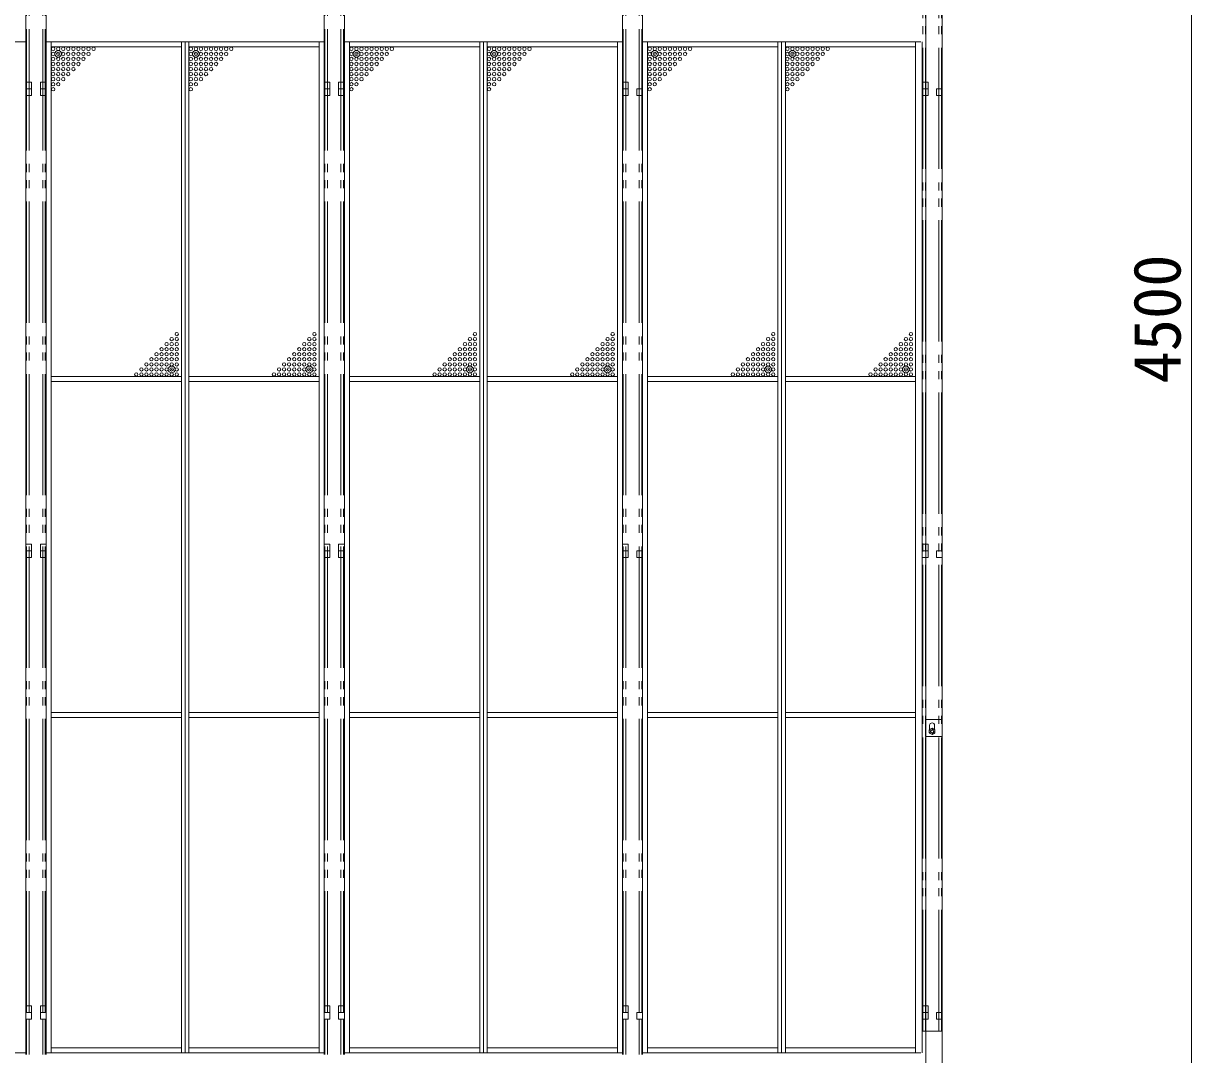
# Model space of a CAD drawing. Units: millimetres, scale not verified. Extents: x -9305 to 9305, y -6415 to 6415.
# Drawn here: x -1837 to 1633, y -3639 to -577 of the extents above; entities that cross this region are included whole.
import ezdxf
from ezdxf.enums import TextEntityAlignment as Align

# ---------------------------------------------------------------- set-up
doc = ezdxf.new("R2010")
doc.units = ezdxf.units.MM
doc.header["$LTSCALE"] = 40
doc.header["$PDMODE"] = 32
doc.header["$PDSIZE"] = 20
doc.linetypes.add('DOUBLE_CHAIN2', pattern=[12.8, 9, -1, 0.6, -0.6, 0.6, -1])
for name, color, linetype, lineweight in [('0-0_0', 134, 'Continuous', 18), ('0-5_CLG-81', 134, 'Continuous', 18), ('0-A_ﾒッｼュﾊﾟﾈﾙ用ﾌﾞﾛッｸ', 134, 'Continuous', 18)]:
    doc.layers.add(name, color=color, linetype=linetype, lineweight=lineweight)
doc.styles.add('ＭＳ ゴシック', font='')
doc.styles.get('ＭＳ ゴシック').set_extended_font_data('MS Gothic')

msp = doc.modelspace()

# ---------------------------------------------------------------- linework, layer by layer
at = {"layer": '0-0_0'}
for p, q in [((1632.97, -3704.44), (1632.97, 795.56)), ((1632.97, 791.56), (1632.97, -3700.44))]:
    msp.add_line(p, q, dxfattribs=at)
at = {"layer": '0-5_CLG-81'}
for p, q in [((843.66, 720.26), (843.66, -3714.39)), ((892.26, 719.37), (892.26, -3714.39)), ((-1829.93, -3639.46), (-1829.93, 580.54)), ((-1769.94, -3639.25), (-1769.94, 580.54)), ((-943.93, -3639.46), (-943.93, 580.54)), ((-883.94, -3639.25), (-883.94, 580.54)), ((-57.93, -3639.46), (-57.93, 580.54)), ((2.06, -3639.25), (2.06, 580.54)), ((891.96, -3569.26), (891.96, 105.56)), ((-1829.93, -631.46), (-2655.93, -631.46)), ((-1829.93, -631.46), (-1829.93, -3634.46)), ((-1769.93, -631.46), (-1769.93, -3634.46)), ((-943.93, -631.46), (-1769.93, -631.46)), ((-1754.93, -3634.46), (-1754.93, -631.46)), ((-1367.93, -646.46), (-1754.93, -646.46)), ((-1367.93, -3634.46), (-1367.93, -631.46)), ((-1356.93, -3634.46), (-1356.93, -631.46)), ((-1345.93, -3634.46), (-1345.93, -631.46)), ((-1345.93, -646.46), (-958.93, -646.46)), ((-958.93, -3634.46), (-958.93, -631.46)), ((-943.93, -631.46), (-943.93, -3634.46)), ((-883.93, -631.46), (-883.93, -3634.46)), ((-57.93, -631.46), (-883.93, -631.46)), ((-868.93, -3634.46), (-868.93, -631.46)), ((-481.93, -646.46), (-868.93, -646.46)), ((-481.93, -3634.46), (-481.93, -631.46)), ((-470.93, -3634.46), (-470.93, -631.46)), ((-459.93, -3634.46), (-459.93, -631.46)), ((-459.93, -646.46), (-72.93, -646.46)), ((-72.93, -3634.46), (-72.93, -631.46)), ((-57.93, -631.46), (-57.93, -3634.46)), ((2.07, -631.46), (2.07, -3634.46)), ((828.07, -631.46), (2.07, -631.46)), ((17.07, -3634.46), (17.07, -631.46)), ((404.07, -646.46), (17.07, -646.46)), ((404.07, -3634.46), (404.07, -631.46)), ((415.07, -3634.46), (415.07, -631.46)), ((426.07, -3634.46), (426.07, -631.46)), ((426.07, -646.46), (813.07, -646.46)), ((813.07, -3634.46), (813.07, -631.46)), ((832.96, -631.46), (832.96, -3634.46)), ((-1829.93, -771.46), (-1813.24, -771.46)), ((-1812.93, -771.46), (-1829.93, -771.46)), ((-1812.94, -791.46), (-1829.93, -791.46)), ((-1812.94, -771.46), (-1812.94, -791.46)), ((-1786.94, -771.46), (-1786.94, -791.46)), ((-1786.94, -791.46), (-1769.94, -791.46)), ((-1769.94, -771.46), (-1786.64, -771.46)), ((-1769.94, -794.4), (-1769.94, -774.4)), ((-943.93, -771.46), (-927.24, -771.46)), ((-926.93, -771.46), (-943.93, -771.46)), ((-926.94, -791.46), (-943.93, -791.46)), ((-926.94, -771.46), (-926.94, -791.46)), ((-900.94, -771.46), (-900.94, -791.46)), ((-900.94, -791.46), (-883.94, -791.46)), ((-883.94, -771.46), (-900.64, -771.46)), ((-883.94, -794.4), (-883.94, -774.4)), ((-57.93, -771.46), (-41.24, -771.46)), ((-40.93, -771.46), (-57.93, -771.46)), ((-40.94, -791.46), (-57.93, -791.46)), ((-40.94, -771.46), (-40.94, -791.46)), ((-14.94, -771.46), (-14.94, -791.46)), ((-14.94, -791.46), (2.06, -791.46)), ((2.06, -771.46), (-14.64, -771.46)), ((2.06, -794.4), (2.06, -774.4)), ((849.96, -771.46), (832.66, -771.46)), ((-1367.93, -1625.46), (-1754.93, -1625.46)), ((-1345.93, -1625.46), (-958.93, -1625.46)), ((-481.93, -1625.46), (-868.93, -1625.46)), ((-459.93, -1625.46), (-72.93, -1625.46)), ((404.07, -1625.46), (17.07, -1625.46)), ((426.07, -1625.46), (813.07, -1625.46)), ((-1367.93, -1640.46), (-1754.93, -1640.46)), ((-1345.93, -1640.46), (-958.93, -1640.46)), ((-481.93, -1640.46), (-868.93, -1640.46)), ((-459.93, -1640.46), (-72.93, -1640.46)), ((404.07, -1640.46), (17.07, -1640.46)), ((426.07, -1640.46), (813.07, -1640.46)), ((-1812.93, -2142.96), (-1829.93, -2142.96)), ((-1812.94, -2162.96), (-1812.94, -2142.96)), ((-1786.94, -2162.96), (-1786.94, -2142.96)), ((-1786.94, -2142.96), (-1769.94, -2142.96)), ((-1769.94, -2144.33), (-1769.94, -2164.33)), ((-926.93, -2142.96), (-943.93, -2142.96)), ((-926.94, -2162.96), (-926.94, -2142.96)), ((-900.94, -2162.96), (-900.94, -2142.96)), ((-900.94, -2142.96), (-883.94, -2142.96)), ((-883.94, -2144.33), (-883.94, -2164.33)), ((-40.93, -2142.96), (-57.93, -2142.96)), ((-40.94, -2162.96), (-40.94, -2142.96)), ((-14.94, -2162.96), (-14.94, -2142.96)), ((-14.94, -2142.96), (2.06, -2142.96)), ((2.06, -2144.33), (2.06, -2164.33)), ((832.96, -2142.96), (832.96, -2122.96)), ((849.96, -2142.96), (832.96, -2142.96)), ((-1812.94, -2162.96), (-1829.93, -2162.96)), ((-1786.94, -2162.96), (-1769.94, -2162.96)), ((-926.94, -2162.96), (-943.93, -2162.96)), ((-900.94, -2162.96), (-883.94, -2162.96)), ((-40.94, -2162.96), (-57.93, -2162.96)), ((-14.94, -2162.96), (2.06, -2162.96)), ((-1367.93, -2623.68), (-1754.93, -2623.68)), ((-1345.93, -2623.68), (-958.93, -2623.68)), ((-481.93, -2623.68), (-868.93, -2623.68)), ((-459.93, -2623.68), (-72.93, -2623.68)), ((404.07, -2623.68), (17.07, -2623.68)), ((426.07, -2623.68), (813.07, -2623.68)), ((-1367.93, -2638.68), (-1754.93, -2638.68)), ((-1345.93, -2638.68), (-958.93, -2638.68)), ((-481.93, -2638.68), (-868.93, -2638.68)), ((-459.93, -2638.68), (-72.93, -2638.68)), ((404.07, -2638.68), (17.07, -2638.68)), ((426.07, -2638.68), (813.07, -2638.68)), ((841.96, -2644.44), (891.96, -2644.44)), ((841.96, -2644.44), (841.96, -2694.44)), ((854.46, -2661.44), (854.46, -2673.82)), ((869.46, -2661.44), (869.46, -2673.82)), ((891.96, -2694.44), (841.96, -2694.44)), ((832.96, -3514.46), (832.96, -3494.46)), ((-1829.93, -3514.46), (-1812.93, -3514.46)), ((-1812.94, -3534.46), (-1829.93, -3534.46)), ((-1812.94, -3534.46), (-1812.94, -3514.46)), ((-1786.94, -3534.46), (-1786.94, -3514.46)), ((-1786.94, -3514.46), (-1769.94, -3514.46)), ((-1786.94, -3534.46), (-1769.94, -3534.46)), ((-1769.94, -3514.26), (-1769.94, -3534.26)), ((-926.94, -3534.46), (-943.93, -3534.46)), ((-926.94, -3534.46), (-926.94, -3514.46)), ((-900.94, -3534.46), (-900.94, -3514.46)), ((-900.94, -3514.46), (-883.94, -3514.46)), ((-900.94, -3534.46), (-883.94, -3534.46)), ((-883.94, -3514.26), (-883.94, -3534.26)), ((-40.94, -3534.46), (-57.93, -3534.46)), ((-40.94, -3534.46), (-40.94, -3514.46)), ((-14.94, -3534.46), (-14.94, -3514.46)), ((-14.94, -3514.46), (2.06, -3514.46)), ((-14.94, -3534.46), (2.06, -3534.46)), ((2.06, -3514.26), (2.06, -3534.26)), ((-1829.93, -3634.46), (-2655.93, -3634.46)), ((-943.93, -3634.46), (-1769.93, -3634.46)), ((-1367.93, -3619.46), (-1754.93, -3619.46)), ((-1345.93, -3619.46), (-958.93, -3619.46)), ((-57.93, -3634.46), (-883.93, -3634.46)), ((-481.93, -3619.46), (-868.93, -3619.46)), ((-459.93, -3619.46), (-72.93, -3619.46)), ((828.07, -3634.46), (2.07, -3634.46)), ((404.07, -3619.46), (17.07, -3619.46)), ((426.07, -3619.46), (813.07, -3619.46))]:
    msp.add_line(p, q, dxfattribs=at)
at = {"layer": '0-5_CLG-81', "linetype": 'DOUBLE_CHAIN2'}
for p, q in [((-1827.63, -3514.26), (-1827.63, 580.54)), ((-1819.94, -3514.26), (-1819.94, 580.54)), ((-1779.94, -3514.26), (-1779.94, 580.54)), ((-1772.24, -3514.26), (-1772.24, 580.54)), ((-941.63, -3514.26), (-941.63, 580.54)), ((-933.94, -3514.26), (-933.94, 580.54)), ((-893.94, -3514.26), (-893.94, 580.54)), ((-886.24, -3514.26), (-886.24, 580.54)), ((-55.63, -3514.26), (-55.63, 580.54)), ((-47.94, -3514.26), (-47.94, 580.54)), ((-7.94, -3514.26), (-7.94, 580.54)), ((-0.24, -3514.26), (-0.24, 580.54)), ((834.26, -3569.26), (834.26, 105.56)), ((841.96, -3569.26), (841.96, 105.56)), ((881.96, -3569.26), (881.96, 105.56)), ((889.66, -3569.26), (889.66, 105.56)), ((-1827.63, -3639.25), (-1827.63, -3534.26)), ((-1819.94, -3639.25), (-1819.94, -3534.26)), ((-1779.94, -3639.25), (-1779.94, -3534.26)), ((-1772.24, -3639.25), (-1772.24, -3534.26)), ((-941.63, -3639.25), (-941.63, -3534.26)), ((-933.94, -3639.25), (-933.94, -3534.26)), ((-893.94, -3639.25), (-893.94, -3534.26)), ((-886.24, -3639.25), (-886.24, -3534.26)), ((-55.63, -3639.25), (-55.63, -3534.26)), ((-47.94, -3639.25), (-47.94, -3534.26)), ((-7.94, -3639.25), (-7.94, -3534.26)), ((-0.24, -3639.25), (-0.24, -3534.26)), ((832.96, -3569.44), (891.96, -3569.44))]:
    msp.add_line(p, q, dxfattribs=at)
at = {"layer": '0-5_CLG-81'}
for points in [[(-1829.93, -751.46), (-1812.93, -751.46), (-1812.93, -771.46)], [(-1769.93, -751.46), (-1786.93, -751.46), (-1786.93, -771.46)], [(-943.93, -751.46), (-926.93, -751.46), (-926.93, -771.46)], [(-883.93, -751.46), (-900.93, -751.46), (-900.93, -771.46)], [(-57.93, -751.46), (-40.93, -751.46), (-40.93, -771.46)], [(832.96, -751.46), (849.96, -751.46), (849.96, -771.46)], [(832.66, -791.46), (849.96, -791.46), (849.96, -771.46)], [(891.96, -791.46), (874.66, -791.46), (874.66, -771.46), (891.96, -771.46)], [(-1829.93, -2122.96), (-1812.93, -2122.96), (-1812.93, -2142.96)], [(-1769.93, -2122.96), (-1786.93, -2122.96), (-1786.93, -2142.96)], [(-943.93, -2122.96), (-926.93, -2122.96), (-926.93, -2142.96)], [(-883.93, -2122.96), (-900.93, -2122.96), (-900.93, -2142.96)], [(-57.93, -2122.96), (-40.93, -2122.96), (-40.93, -2142.96)], [(832.66, -2162.96), (849.96, -2162.96), (849.96, -2142.96)], [(832.96, -2122.96), (849.96, -2122.96), (849.96, -2142.96)], [(891.96, -2162.96), (874.66, -2162.96), (874.66, -2142.96), (891.96, -2142.96)], [(-1812.93, -3514.46), (-1812.93, -3494.46), (-1829.93, -3494.46)], [(-1786.93, -3514.46), (-1786.93, -3494.46), (-1769.93, -3494.46)], [(-943.93, -3514.46), (-926.93, -3514.46), (-926.93, -3494.46), (-943.93, -3494.46)], [(-900.93, -3514.46), (-900.93, -3494.46), (-883.93, -3494.46)], [(-57.93, -3514.46), (-40.93, -3514.46), (-40.93, -3494.46), (-57.93, -3494.46)], [(832.96, -3514.46), (849.96, -3514.46), (849.96, -3494.46), (832.96, -3494.46)], [(832.66, -3534.46), (849.96, -3534.46), (849.96, -3514.46), (832.66, -3514.46)], [(891.96, -3534.46), (874.66, -3534.46), (874.66, -3514.46), (891.96, -3514.46)]]:
    msp.add_lwpolyline(points, dxfattribs=at)
msp.add_lwpolyline([(853.46, -2684.21), (853.46, -2674.39), (861.96, -2669.49), (870.46, -2674.39), (870.46, -2684.21), (861.96, -2689.12)], close=True, dxfattribs=at)
for radius in [8.5, 5, 5, 4.19]:
    msp.add_circle((861.96, -2679.3), radius, dxfattribs=at)
msp.add_arc((861.96, -2661.44), 7.5, 0, 180, dxfattribs=at)
at = {"layer": '0-A_ﾒッｼュﾊﾟﾈﾙ用ﾌﾞﾛッｸ'}
for centre in [(-1748.93, -652.46), (-1733.93, -652.46), (-1718.93, -652.46), (-1703.93, -652.46), (-1688.93, -652.46), (-1673.93, -652.46), (-1658.93, -652.46), (-1643.93, -652.46), (-1628.93, -652.46), (-1339.93, -652.46), (-1324.93, -652.46), (-1309.93, -652.46), (-1294.93, -652.46), (-1279.93, -652.46), (-1264.93, -652.46), (-1249.93, -652.46), (-1234.93, -652.46), (-1219.93, -652.46), (-862.93, -652.46), (-847.93, -652.46), (-832.93, -652.46), (-817.93, -652.46), (-802.93, -652.46), (-787.93, -652.46), (-772.93, -652.46), (-757.93, -652.46), (-742.93, -652.46), (-453.93, -652.46), (-438.93, -652.46), (-423.93, -652.46), (-408.93, -652.46), (-393.93, -652.46), (-378.93, -652.46), (-363.93, -652.46), (-348.93, -652.46), (-333.93, -652.46), (23.07, -652.46), (38.07, -652.46), (53.07, -652.46), (68.07, -652.46), (83.07, -652.46), (98.07, -652.46), (113.07, -652.46), (128.07, -652.46), (143.07, -652.46), (432.07, -652.46), (447.07, -652.46), (462.07, -652.46), (477.07, -652.46), (492.07, -652.46), (507.07, -652.46), (522.07, -652.46), (537.07, -652.46), (552.07, -652.46), (-1748.93, -667.46), (-1748.93, -682.46), (-1748.93, -697.46), (-1733.93, -667.46), (-1733.93, -682.46), (-1733.93, -697.46), (-1718.93, -667.46), (-1718.93, -682.46), (-1718.93, -697.46), (-1703.93, -667.46), (-1703.93, -682.46), (-1703.93, -697.46), (-1688.93, -667.46), (-1688.93, -682.46), (-1688.93, -697.46), (-1673.93, -667.46), (-1673.93, -682.46), (-1673.93, -697.46), (-1658.93, -667.46), (-1658.93, -682.46), (-1643.93, -667.46), (-1339.93, -667.46), (-1339.93, -682.46), (-1339.93, -697.46), (-1324.93, -667.46), (-1324.93, -682.46), (-1324.93, -697.46), (-1309.93, -667.46), (-1309.93, -682.46), (-1309.93, -697.46), (-1294.93, -667.46), (-1294.93, -682.46), (-1294.93, -697.46), (-1279.93, -667.46), (-1279.93, -682.46), (-1279.93, -697.46), (-1264.93, -667.46), (-1264.93, -682.46), (-1264.93, -697.46), (-1249.93, -667.46), (-1249.93, -682.46), (-1234.93, -667.46), (-862.93, -667.46), (-862.93, -682.46), (-862.93, -697.46), (-847.93, -667.46), (-847.93, -682.46), (-847.93, -697.46), (-832.93, -667.46), (-832.93, -682.46), (-832.93, -697.46), (-817.93, -667.46), (-817.93, -682.46), (-817.93, -697.46), (-802.93, -667.46), (-802.93, -682.46), (-802.93, -697.46), (-787.93, -667.46), (-787.93, -682.46), (-787.93, -697.46), (-772.93, -667.46), (-772.93, -682.46), (-757.93, -667.46), (-453.93, -667.46), (-453.93, -682.46), (-453.93, -697.46), (-438.93, -667.46), (-438.93, -682.46), (-438.93, -697.46), (-423.93, -667.46), (-423.93, -682.46), (-423.93, -697.46), (-408.93, -667.46), (-408.93, -682.46), (-408.93, -697.46), (-393.93, -667.46), (-393.93, -682.46), (-393.93, -697.46), (-378.93, -667.46), (-378.93, -682.46), (-378.93, -697.46), (-363.93, -667.46), (-363.93, -682.46), (-348.93, -667.46), (23.07, -667.46), (23.07, -682.46), (23.07, -697.46), (38.07, -667.46), (38.07, -682.46), (38.07, -697.46), (53.07, -667.46), (53.07, -682.46), (53.07, -697.46), (68.07, -667.46), (68.07, -682.46), (68.07, -697.46), (83.07, -667.46), (83.07, -682.46), (83.07, -697.46), (98.07, -667.46), (98.07, -682.46), (98.07, -697.46), (113.07, -667.46), (113.07, -682.46), (128.07, -667.46), (432.07, -667.46), (432.07, -682.46), (432.07, -697.46), (447.07, -667.46), (447.07, -682.46), (447.07, -697.46), (462.07, -667.46), (462.07, -682.46), (462.07, -697.46), (477.07, -667.46), (477.07, -682.46), (477.07, -697.46), (492.07, -667.46), (492.07, -682.46), (492.07, -697.46), (507.07, -667.46), (507.07, -682.46), (507.07, -697.46), (522.07, -667.46), (522.07, -682.46), (537.07, -667.46), (-1748.93, -712.46), (-1748.93, -727.46), (-1733.93, -712.46), (-1733.93, -727.46), (-1718.93, -712.46), (-1718.93, -727.46), (-1703.93, -712.46), (-1703.93, -727.46), (-1688.93, -712.46), (-1339.93, -712.46), (-1339.93, -727.46), (-1324.93, -712.46), (-1324.93, -727.46), (-1309.93, -712.46), (-1309.93, -727.46), (-1294.93, -712.46), (-1294.93, -727.46), (-1279.93, -712.46), (-862.93, -712.46), (-862.93, -727.46), (-847.93, -712.46), (-847.93, -727.46), (-832.93, -712.46), (-832.93, -727.46), (-817.93, -712.46), (-817.93, -727.46), (-802.93, -712.46), (-453.93, -712.46), (-453.93, -727.46), (-438.93, -712.46), (-438.93, -727.46), (-423.93, -712.46), (-423.93, -727.46), (-408.93, -712.46), (-408.93, -727.46), (-393.93, -712.46), (23.07, -712.46), (23.07, -727.46), (38.07, -712.46), (38.07, -727.46), (53.07, -712.46), (53.07, -727.46), (68.07, -712.46), (68.07, -727.46), (83.07, -712.46), (432.07, -712.46), (432.07, -727.46), (447.07, -712.46), (447.07, -727.46), (462.07, -712.46), (462.07, -727.46), (477.07, -712.46), (477.07, -727.46), (492.07, -712.46), (-1748.93, -742.46), (-1748.93, -757.46), (-1733.93, -742.46), (-1733.93, -757.46), (-1718.93, -742.46), (-1339.93, -742.46), (-1339.93, -757.46), (-1324.93, -742.46), (-1324.93, -757.46), (-1309.93, -742.46), (-862.93, -742.46), (-862.93, -757.46), (-847.93, -742.46), (-847.93, -757.46), (-832.93, -742.46), (-453.93, -742.46), (-453.93, -757.46), (-438.93, -742.46), (-438.93, -757.46), (-423.93, -742.46), (23.07, -742.46), (23.07, -757.46), (38.07, -742.46), (38.07, -757.46), (53.07, -742.46), (432.07, -742.46), (432.07, -757.46), (447.07, -742.46), (447.07, -757.46), (462.07, -742.46), (-1748.93, -772.46), (-1339.93, -772.46), (-862.93, -772.46), (-453.93, -772.46), (23.07, -772.46), (432.07, -772.46), (-1411.93, -1529.46), (-1396.93, -1514.46), (-1396.93, -1529.46), (-1381.93, -1499.46), (-1381.93, -1514.46), (-1381.93, -1529.46), (-1002.93, -1529.46), (-987.93, -1514.46), (-987.93, -1529.46), (-972.93, -1499.46), (-972.93, -1514.46), (-972.93, -1529.46), (-525.93, -1529.46), (-510.93, -1514.46), (-510.93, -1529.46), (-495.93, -1499.46), (-495.93, -1514.46), (-495.93, -1529.46), (-116.93, -1529.46), (-101.93, -1514.46), (-101.93, -1529.46), (-86.93, -1499.46), (-86.93, -1514.46), (-86.93, -1529.46), (360.07, -1529.46), (375.07, -1514.46), (375.07, -1529.46), (390.07, -1499.46), (390.07, -1514.46), (390.07, -1529.46), (769.07, -1529.46), (784.07, -1514.46), (784.07, -1529.46), (799.07, -1499.46), (799.07, -1514.46), (799.07, -1529.46), (-1441.93, -1559.46), (-1426.93, -1544.46), (-1426.93, -1559.46), (-1411.93, -1544.46), (-1411.93, -1559.46), (-1396.93, -1544.46), (-1396.93, -1559.46), (-1381.93, -1544.46), (-1381.93, -1559.46), (-1032.93, -1559.46), (-1017.93, -1544.46), (-1017.93, -1559.46), (-1002.93, -1544.46), (-1002.93, -1559.46), (-987.93, -1544.46), (-987.93, -1559.46), (-972.93, -1544.46), (-972.93, -1559.46), (-555.93, -1559.46), (-540.93, -1544.46), (-540.93, -1559.46), (-525.93, -1544.46), (-525.93, -1559.46), (-510.93, -1544.46), (-510.93, -1559.46), (-495.93, -1544.46), (-495.93, -1559.46), (-146.93, -1559.46), (-131.93, -1544.46), (-131.93, -1559.46), (-116.93, -1544.46), (-116.93, -1559.46), (-101.93, -1544.46), (-101.93, -1559.46), (-86.93, -1544.46), (-86.93, -1559.46), (330.07, -1559.46), (345.07, -1544.46), (345.07, -1559.46), (360.07, -1544.46), (360.07, -1559.46), (375.07, -1544.46), (375.07, -1559.46), (390.07, -1544.46), (390.07, -1559.46), (739.07, -1559.46), (754.07, -1544.46), (754.07, -1559.46), (769.07, -1544.46), (769.07, -1559.46), (784.07, -1544.46), (784.07, -1559.46), (799.07, -1544.46), (799.07, -1559.46), (-1471.93, -1589.46), (-1456.93, -1574.46), (-1456.93, -1589.46), (-1441.93, -1574.46), (-1441.93, -1589.46), (-1426.93, -1574.46), (-1426.93, -1589.46), (-1411.93, -1574.46), (-1411.93, -1589.46), (-1396.93, -1574.46), (-1396.93, -1589.46), (-1381.93, -1574.46), (-1381.93, -1589.46), (-1062.93, -1589.46), (-1047.93, -1574.46), (-1047.93, -1589.46), (-1032.93, -1574.46), (-1032.93, -1589.46), (-1017.93, -1574.46), (-1017.93, -1589.46), (-1002.93, -1574.46), (-1002.93, -1589.46), (-987.93, -1574.46), (-987.93, -1589.46), (-972.93, -1574.46), (-972.93, -1589.46), (-585.93, -1589.46), (-570.93, -1574.46), (-570.93, -1589.46), (-555.93, -1574.46), (-555.93, -1589.46), (-540.93, -1574.46), (-540.93, -1589.46), (-525.93, -1574.46), (-525.93, -1589.46), (-510.93, -1574.46), (-510.93, -1589.46), (-495.93, -1574.46), (-495.93, -1589.46), (-176.93, -1589.46), (-161.93, -1574.46), (-161.93, -1589.46), (-146.93, -1574.46), (-146.93, -1589.46), (-131.93, -1574.46), (-131.93, -1589.46), (-116.93, -1574.46), (-116.93, -1589.46), (-101.93, -1574.46), (-101.93, -1589.46), (-86.93, -1574.46), (-86.93, -1589.46), (300.07, -1589.46), (315.07, -1574.46), (315.07, -1589.46), (330.07, -1574.46), (330.07, -1589.46), (345.07, -1574.46), (345.07, -1589.46), (360.07, -1574.46), (360.07, -1589.46), (375.07, -1574.46), (375.07, -1589.46), (390.07, -1574.46), (390.07, -1589.46), (709.07, -1589.46), (724.07, -1574.46), (724.07, -1589.46), (739.07, -1574.46), (739.07, -1589.46), (754.07, -1574.46), (754.07, -1589.46), (769.07, -1574.46), (769.07, -1589.46), (784.07, -1574.46), (784.07, -1589.46), (799.07, -1574.46), (799.07, -1589.46), (-1501.93, -1619.46), (-1486.93, -1604.46), (-1486.93, -1619.46), (-1471.93, -1604.46), (-1471.93, -1619.46), (-1456.93, -1604.46), (-1456.93, -1619.46), (-1441.93, -1604.46), (-1441.93, -1619.46), (-1426.93, -1604.46), (-1426.93, -1619.46), (-1411.93, -1604.46), (-1411.93, -1619.46), (-1396.93, -1604.46), (-1396.93, -1619.46), (-1381.93, -1604.46), (-1381.93, -1619.46), (-1092.93, -1619.46), (-1077.93, -1604.46), (-1077.93, -1619.46), (-1062.93, -1604.46), (-1062.93, -1619.46), (-1047.93, -1604.46), (-1047.93, -1619.46), (-1032.93, -1604.46), (-1032.93, -1619.46), (-1017.93, -1604.46), (-1017.93, -1619.46), (-1002.93, -1604.46), (-1002.93, -1619.46), (-987.93, -1604.46), (-987.93, -1619.46), (-972.93, -1604.46), (-972.93, -1619.46), (-615.93, -1619.46), (-600.93, -1604.46), (-600.93, -1619.46), (-585.93, -1604.46), (-585.93, -1619.46), (-570.93, -1604.46), (-570.93, -1619.46), (-555.93, -1604.46), (-555.93, -1619.46), (-540.93, -1604.46), (-540.93, -1619.46), (-525.93, -1604.46), (-525.93, -1619.46), (-510.93, -1604.46), (-510.93, -1619.46), (-495.93, -1604.46), (-495.93, -1619.46), (-206.93, -1619.46), (-191.93, -1604.46), (-191.93, -1619.46), (-176.93, -1604.46), (-176.93, -1619.46), (-161.93, -1604.46), (-161.93, -1619.46), (-146.93, -1604.46), (-146.93, -1619.46), (-131.93, -1604.46), (-131.93, -1619.46), (-116.93, -1604.46), (-116.93, -1619.46), (-101.93, -1604.46), (-101.93, -1619.46), (-86.93, -1604.46), (-86.93, -1619.46), (270.07, -1619.46), (285.07, -1604.46), (285.07, -1619.46), (300.07, -1604.46), (300.07, -1619.46), (315.07, -1604.46), (315.07, -1619.46), (330.07, -1604.46), (330.07, -1619.46), (345.07, -1604.46), (345.07, -1619.46), (360.07, -1604.46), (360.07, -1619.46), (375.07, -1604.46), (375.07, -1619.46), (390.07, -1604.46), (390.07, -1619.46), (679.07, -1619.46), (694.07, -1604.46), (694.07, -1619.46), (709.07, -1604.46), (709.07, -1619.46), (724.07, -1604.46), (724.07, -1619.46), (739.07, -1604.46), (739.07, -1619.46), (754.07, -1604.46), (754.07, -1619.46), (769.07, -1604.46), (769.07, -1619.46), (784.07, -1604.46), (784.07, -1619.46), (799.07, -1604.46), (799.07, -1619.46)]:
    msp.add_circle(centre, 5, dxfattribs=at)
for p in [(-1733.93, -667.46), (-1324.93, -667.46), (-847.93, -667.46), (-438.93, -667.46), (38.07, -667.46), (447.07, -667.46), (-1396.93, -1604.46), (-987.93, -1604.46), (-510.93, -1604.46), (-101.93, -1604.46), (375.07, -1604.46), (784.07, -1604.46)]:
    msp.add_point(p, dxfattribs=at)

# ---------------------------------------------------------------- texts
at = {"layer": '0-0_0', "style": 'ＭＳ ゴシック'}
msp.add_text('4500', height=140.8, rotation=90, dxfattribs=at).set_placement((1642.42, -1646.37), align=Align.BOTTOM_LEFT)

doc.saveas('drawing.dxf')
